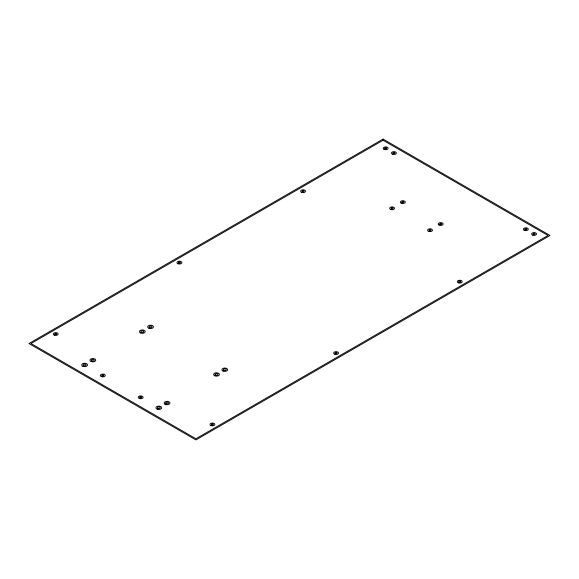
<?xml version="1.0" encoding="UTF-8"?>
<svg xmlns="http://www.w3.org/2000/svg" width="579" height="579" viewBox="0 0 579 579"><rect width="100%" height="100%" fill="white"/><g stroke="black" fill="none" stroke-linecap="round" stroke-linejoin="round"><path stroke-width="0.87" d="M383.081 139.076L28.95 343.528L195.919 439.924L550.05 235.472L383.081 139.076M383.081 140.263L31.013 343.528L195.919 438.737L547.987 235.472L383.081 140.263M460.421 282.067L460.153 282.161A1.035 0.601 0.1 0 1 458.669 281.64A1.035 0.601 0.1 0 1 460.117 281.083A1.035 0.601 0.1 0 1 460.421 282.067M54.368 335.176A2.446 1.411 0 0 0 58.19 334.112A2.446 1.411 0 0 0 54.679 332.737A2.446 1.411 0 0 0 54.368 335.176M458.307 282.784A2.446 1.411 0 0 0 462.201 281.807A2.446 1.411 0 0 0 458.785 280.352A2.446 1.411 0 0 0 458.307 282.784M428.735 231.405A2.446 1.411 0 0 0 432.491 230.268A2.446 1.411 0 0 0 428.916 228.958A2.446 1.411 0 0 0 428.735 231.405M429.524 230.688A0.977 0.565 0 0 0 431.022 230.232A0.977 0.565 0 0 0 429.596 229.704A0.977 0.565 0 0 0 429.524 230.688M82.935 366.333A2.917 1.686 0 0 0 87.509 365.096A2.917 1.686 0 0 0 83.369 363.424A2.917 1.686 0 0 0 82.935 366.333M83.781 365.639A1.448 0.832 0 0 0 86.047 365.023A1.448 0.832 0 0 0 83.991 364.198A1.448 0.832 0 0 0 83.781 365.639M392.316 154.115A2.446 1.411 0 0 0 396.326 153.326A2.446 1.411 0 0 0 393.134 151.712A2.446 1.411 0 0 0 392.316 154.115M393.286 153.478A0.977 0.565 0 0 0 394.885 153.16A0.977 0.565 0 0 0 393.611 152.516A0.977 0.565 0 0 0 393.286 153.478M101.39 376.618A2.446 1.411 0 0 0 105.226 375.576A2.446 1.411 0 0 0 101.745 374.179A2.446 1.411 0 0 0 101.39 376.618M102.23 375.916A0.977 0.565 0 0 0 103.764 375.503A0.977 0.565 0 0 0 102.367 374.946A0.977 0.565 0 0 0 102.23 375.916M55.2 334.474A0.977 0.565 0 0 0 56.72 334.054A0.977 0.565 0 0 0 55.323 333.504A0.977 0.565 0 0 0 55.2 334.474M301.608 192.315A2.446 1.411 0 0 0 305.531 191.388A2.446 1.411 0 0 0 302.173 189.89A2.446 1.411 0 0 0 301.608 192.315M302.506 191.649A0.977 0.565 0 0 0 304.076 191.273A0.977 0.565 0 0 0 302.73 190.679A0.977 0.565 0 0 0 302.506 191.649M178.173 263.821A2.446 1.411 0 0 0 181.871 262.62A2.446 1.411 0 0 0 178.231 261.368A2.446 1.411 0 0 0 178.173 263.821M148.955 328.271A2.917 1.686 0 0 0 153.478 326.976A2.917 1.686 0 0 0 149.273 325.362A2.917 1.686 0 0 0 148.955 328.271M140.683 333.019A2.917 1.686 0 0 0 145.228 331.753A2.917 1.686 0 0 0 141.059 330.11A2.917 1.686 0 0 0 140.683 333.019M91.062 361.52A2.917 1.686 0 0 0 95.738 360.42A2.917 1.686 0 0 0 91.75 358.633A2.917 1.686 0 0 0 91.062 361.52M165.008 404.229A2.917 1.686 0 0 0 169.879 403.462A2.917 1.686 0 0 0 166.296 401.413A2.917 1.686 0 0 0 165.008 404.229M223.067 371.074A2.917 1.686 0 0 0 227.677 369.88A2.917 1.686 0 0 0 223.581 368.179A2.917 1.686 0 0 0 223.067 371.074M214.766 375.814A2.917 1.686 0 0 0 219.419 374.678A2.917 1.686 0 0 0 215.395 372.919A2.917 1.686 0 0 0 214.766 375.814M157.358 409.252A2.917 1.686 0 0 0 161.729 407.797A2.917 1.686 0 0 0 157.358 406.335A2.917 1.686 0 0 0 157.358 409.252M210.908 425.572A2.446 1.411 0 0 0 214.831 424.646A2.446 1.411 0 0 0 211.48 423.148A2.446 1.411 0 0 0 210.908 425.572M139.278 398.482A2.446 1.411 0 0 0 143.114 397.44A2.446 1.411 0 0 0 139.626 396.043A2.446 1.411 0 0 0 139.278 398.482M334.771 354.247A2.446 1.411 0 0 0 338.534 353.11A2.446 1.411 0 0 0 334.952 351.8A2.446 1.411 0 0 0 334.771 354.247M438.991 225.021A2.446 1.411 0 0 0 443.087 224.384A2.446 1.411 0 0 0 440.091 222.654A2.446 1.411 0 0 0 438.991 225.021M401.124 203.113A2.446 1.411 0 0 0 405.22 202.476A2.446 1.411 0 0 0 402.224 200.747A2.446 1.411 0 0 0 401.124 203.113M390.441 209.352A2.446 1.411 0 0 0 394.494 208.621A2.446 1.411 0 0 0 391.368 206.964A2.446 1.411 0 0 0 390.441 209.352M524.118 230.218A2.446 1.411 0 0 0 528.214 229.581A2.446 1.411 0 0 0 525.218 227.851A2.446 1.411 0 0 0 524.118 230.218M532.803 235.183A2.446 1.411 0 0 0 536.545 234.025A2.446 1.411 0 0 0 532.941 232.729A2.446 1.411 0 0 0 532.803 235.183M383.949 149.295A2.446 1.411 0 0 0 388.046 148.658A2.446 1.411 0 0 0 385.049 146.928A2.446 1.411 0 0 0 383.949 149.295M149.766 327.562A1.448 0.832 0 0 0 152.009 326.925A1.448 0.832 0 0 0 149.925 326.122A1.448 0.832 0 0 0 149.766 327.562M525.16 229.617A0.977 0.565 0 0 0 526.796 229.364A0.977 0.565 0 0 0 525.594 228.669A0.977 0.565 0 0 0 525.16 229.617M211.805 424.899A0.977 0.565 0 0 0 213.376 424.53A0.977 0.565 0 0 0 212.037 423.929A0.977 0.565 0 0 0 211.805 424.899M91.967 360.847A1.448 0.832 0 0 0 94.283 360.304A1.448 0.832 0 0 0 92.307 359.421A1.448 0.832 0 0 0 91.967 360.847M178.925 263.09A0.977 0.565 0 0 0 180.402 262.613A0.977 0.565 0 0 0 178.947 262.113A0.977 0.565 0 0 0 178.925 263.09M440.033 224.42A0.977 0.565 0 0 0 441.668 224.167A0.977 0.565 0 0 0 440.467 223.472A0.977 0.565 0 0 0 440.033 224.42M140.118 397.787A0.977 0.565 0 0 0 141.645 397.368A0.977 0.565 0 0 0 140.256 396.81A0.977 0.565 0 0 0 140.118 397.787M215.656 375.134A1.448 0.832 0 0 0 217.965 374.577A1.448 0.832 0 0 0 215.967 373.701A1.448 0.832 0 0 0 215.656 375.134M402.166 202.512A0.977 0.565 0 0 0 403.802 202.259A0.977 0.565 0 0 0 402.6 201.564A0.977 0.565 0 0 0 402.166 202.512M391.44 208.729A0.977 0.565 0 0 0 393.054 208.433A0.977 0.565 0 0 0 391.809 207.774A0.977 0.565 0 0 0 391.44 208.729M157.792 408.383A1.448 0.832 0 0 0 160.209 408.014A1.448 0.832 0 0 0 158.436 406.986A1.448 0.832 0 0 0 157.792 408.383M166.043 403.628A1.448 0.832 0 0 0 168.453 403.245A1.448 0.832 0 0 0 166.68 402.231A1.448 0.832 0 0 0 166.043 403.628M335.559 353.53A0.977 0.565 0 0 0 337.065 353.074A0.977 0.565 0 0 0 335.632 352.553A0.977 0.565 0 0 0 335.559 353.53M223.928 370.386A1.448 0.832 0 0 0 226.215 369.793A1.448 0.832 0 0 0 224.182 368.953A1.448 0.832 0 0 0 223.928 370.386M384.992 148.694A0.977 0.565 0 0 0 386.627 148.441A0.977 0.565 0 0 0 385.426 147.746A0.977 0.565 0 0 0 384.992 148.694M141.508 332.317A1.448 0.832 0 0 0 143.766 331.695A1.448 0.832 0 0 0 141.696 330.877A1.448 0.832 0 0 0 141.508 332.317M533.577 234.459A0.977 0.565 0 0 0 535.076 233.996A0.977 0.565 0 0 0 533.635 233.482A0.977 0.565 0 0 0 533.577 234.459"/></g></svg>
